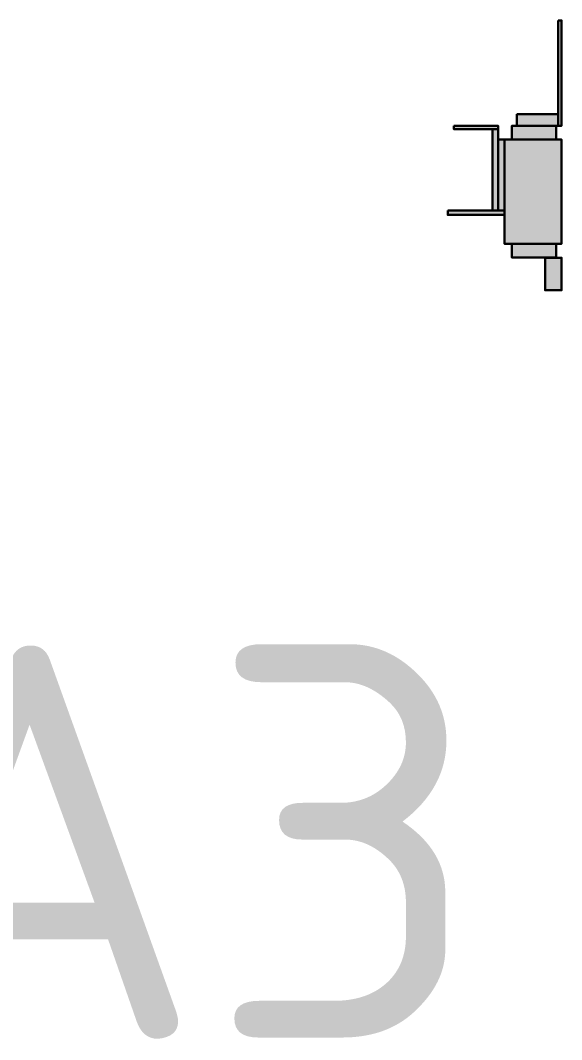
# Model space of a CAD drawing. Extents: x -965262 to 1142518, y -357520 to 71675.
# Drawn here: x -899754 to -872227, y -142104 to -90279 of the extents above; entities that cross this region are included whole.
import ezdxf

# ---------------------------------------------------------------- set-up
doc = ezdxf.new("R2010")
doc.units = 0
doc.header["$LTSCALE"] = 10
doc.layers.get('0').update_dxf_attribs({"linetype": 'CONTINUOUS', "lineweight": 30})
doc.styles.add('ГОСТ 2м', font='isocpeur.ttf', dxfattribs={"width": 0.8, "height": 250})

msp = doc.modelspace()

# ---------------------------------------------------------------- hatches: boundary and pattern name
at = {"lineweight": 30, "true_color": 0x1b8828}
h = msp.add_hatch(color=106, dxfattribs=at)
h.dxf.hatch_style = 1
h.paths.add_polyline_path([(-872227.5, -96338.9), (-875133.4, -96338.9), (-875133.4, -101638.9), (-872227.5, -101638.9)])
h.paths.add_polyline_path([(-872497.5, -101638.9), (-874757.5, -101638.9), (-874757.5, -102338.9), (-872497.5, -102338.9)])
h.paths.add_polyline_path([(-872227.5, -102348.9), (-873067.5, -102348.9), (-873067.5, -103998.9), (-872227.5, -103998.9)])
h.paths.add_polyline_path([(-875133.4, -99946.8), (-875457.5, -99946.8), (-878017.5, -99946.8), (-878017.5, -100169), (-875133.4, -100169)])
h.paths.add_polyline_path([(-875457.5, -96338.9), (-875457.5, -95803.6), (-875743.6, -95803.6), (-875743.6, -99946.8), (-875457.5, -99946.8)])
h.paths.add_polyline_path([(-875133.4, -96338.9), (-875457.5, -96338.9), (-875457.5, -99946.8), (-875133.4, -99946.8)])
h.paths.add_polyline_path([(-875457.5, -95638.9), (-877717.5, -95638.9), (-877717.5, -95803.6), (-875457.5, -95803.6)])
h.paths.add_polyline_path([(-872497.5, -95638.9), (-874757.5, -95638.9), (-874757.5, -96338.9), (-872497.5, -96338.9)])
h.paths.add_polyline_path([(-872401.1, -95044.8), (-874501.1, -95044.8), (-874501.1, -95638.9), (-872497.5, -95638.9), (-872401.1, -95638.9)])
h.paths.add_polyline_path([(-872227.5, -90278.9), (-872401.1, -90278.9), (-872401.1, -95638.9), (-872227.5, -95638.9)])

# ---------------------------------------------------------------- linework, layer by layer
at = {"color": 6, "lineweight": 30}
for points, elevation in [([(-872401.1, -90278.9), (-872227.5, -90278.9), (-872227.5, -95638.9), (-872401.1, -95638.9)], -2902.6), ([(-874757.5, -96338.9), (-872497.5, -96338.9), (-872497.5, -95638.9), (-874757.5, -95638.9)], -1451.3), ([(-875133.4, -99946.8), (-875457.5, -99946.8), (-875457.5, -96338.9), (-875133.4, -96338.9)], -2902.6), ([(-875133.4, -96338.9), (-872227.5, -96338.9), (-872227.5, -101638.9), (-875133.4, -101638.9)], -2902.6), ([(-878017.5, -99946.8), (-875133.4, -99946.8), (-875133.4, -100169), (-878017.5, -100169)], -2902.6), ([(-874757.5, -101638.9), (-872497.5, -101638.9), (-872497.5, -102338.9), (-874757.5, -102338.9)], -1451.3), ([(-873067.5, -102348.9), (-872227.5, -102348.9), (-872227.5, -103998.9), (-873067.5, -103998.9)], -1451.3)]:
    msp.add_lwpolyline(points, close=True, dxfattribs=dict(at, elevation=elevation))
for points in [[(-874501.1, -95044.8), (-872401.1, -95044.8), (-872401.1, -95638.9), (-874501.1, -95638.9)], [(-877717.5, -95638.9), (-875457.5, -95638.9), (-875457.5, -95803.6), (-877717.5, -95803.6)], [(-875743.6, -95803.6), (-875457.5, -95803.6), (-875457.5, -99946.8), (-875743.6, -99946.8)]]:
    msp.add_lwpolyline(points, close=True, dxfattribs=at)

# ---------------------------------------------------------------- texts
at = {"color": 1, "lineweight": 15, "insert": (-892262.4, -132083.8, 9801.8), "char_height": 20000, "attachment_point": 5, "style": 'ГОСТ 2м'}
msp.add_mtext_dynamic_manual_height_columns('{\\W1;A3}', width=493656.11, gutter_width=1250, heights=[0], dxfattribs=at)

doc.saveas('drawing.dxf')
